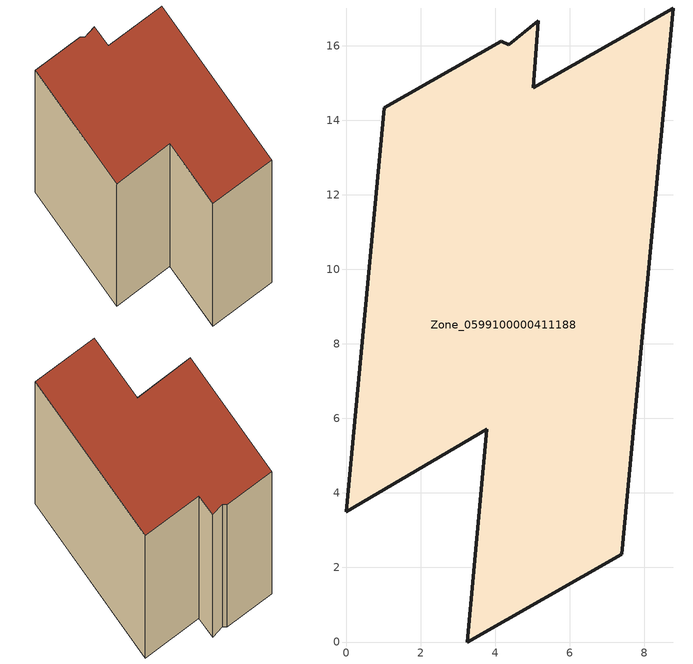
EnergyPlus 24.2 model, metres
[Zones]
Zone_0599100000411188
 floor ground (C_G): 4.36,16.02 5.16,16.67 5.03,14.88 8.79,17.02 7.4,2.35 3.25,0 3.77,5.71 0,3.5 1.03,14.34 4.17,16.12 z0
 wall outside (C_F): 4.17,16.12 1.03,14.34 0,3.5 3.77,5.71 3.25,0 7.4,2.35 8.79,17.02 5.03,14.88 5.16,16.67 4.36,16.02 4.17,16.12 z0:6.57
 roof outside (C_R): 5.16,16.67 4.36,16.02 4.17,16.12 1.03,14.34 0,3.5 3.77,5.71 3.25,0 7.4,2.35 8.79,17.02 5.03,14.88 z6.57
[BUILDING]
Pand.0599100000411188: North Axis=0; Terrain=City; Loads Convergence Tolerance Value=0.04; Temperature Convergence Tolerance Value=0.4; Solar Distribution=FullExterior; Maximum Number of Warmup Days=25; Minimum Number of Warmup Days=1
[Site:Location]
Rotterdam.The.Hague.AP_ZH_NLD Design_Conditions: Latitude=51.96; Longitude=4.45; Time Zone=1; Elevation=-4.5
[SITE:GROUNDTEMPERATURE:BUILDINGSURFACE]
18, 18, 18, 18, 18, 18, 18, 18, 18, 18, 18, 18
[MATERIAL] Thermal Absorptance=0.9; Solar Absorptance=0.7; Visible Absorptance=0.7
Name | Roughness | Thickness | Conductivity | Density | Specific Heat
G.TI.2006-2014 | MediumSmooth | 0.15 | 0.06 | 540 | 1210
F.TI.2006-2014 | Rough | 0.3 | 0.12 | 1920 | 840
R.TI.2006-2014 | MediumRough | 0.2 | 0.08 | 1500 | 1000
[CONSTRUCTION]
C_G: G.TI.2006-2014
C_F: F.TI.2006-2014
C_R: R.TI.2006-2014
[ZONE]
Zone_0599100000411188: Type=1; Multiplier=1; Ceiling Height=Autocalculate; Volume=Autocalculate; Floor Area=autocalculate; Part of Total Floor Area=Yes
[ZONEINFILTRATION:DESIGNFLOWRATE]
Infil_Zone_0599100000411188: Zone or ZoneList or Space or SpaceList=Zone_0599100000411188; Schedule=AlwaysOn; Design Flow Rate Calculation Method=Flow/Area; Flow Rate per Floor Area=0.0015; Constant Term Coefficient=1; Temperature Term Coefficient=0; Velocity Term Coefficient=0; Velocity Squared Term Coefficient=0
[HVACTEMPLATE:ZONE:IDEALLOADSAIRSYSTEM]
Zone_0599100000411188: Maximum Heating Supply Air Temperature=50; Minimum Cooling Supply Air Temperature=13; Maximum Heating Supply Air Humidity Ratio=0.0156; Minimum Cooling Supply Air Humidity Ratio=0.0077; Heating Limit=NoLimit; Cooling Limit=NoLimit; Dehumidification Control Type=ConstantSensibleHeatRatio; Cooling Sensible Heat Ratio=0.7; Dehumidification Setpoint=60; Humidification Control Type=None; Humidification Setpoint=30; Outdoor Air Method=None; Outdoor Air Flow Rate per Person=0.00944; Outdoor Air Flow Rate per Zone Floor Area=0; Outdoor Air Flow Rate per Zone=0; Demand Controlled Ventilation Type=None; Outdoor Air Economizer Type=NoEconomizer; Heat Recovery Type=None; Sensible Heat Recovery Effectiveness=0.7; Latent Heat Recovery Effectiveness=0.65
[ZONECONTROL:THERMOSTAT]
ThermostatControl_Zone_0599100000411188: Zone or ZoneList=Zone_0599100000411188; Control Type Schedule=DualSetpointControlType; Control 1=Thermostat_Zone_0599100000411188; Temperature Difference Between Cutout And Setpoint=0
[THERMOSTATSETPOINT:DUALSETPOINT]
Thermostat_Zone_0599100000411188: Heating Setpoint Temperature Schedule=HeatingSetpoint_Zone_0599100000411188; Cooling Setpoint Temperature Schedule=CoolingSetpoint_Zone_0599100000411188
[SCHEDULE:COMPACT]
HeatingSetpoint_Zone_0599100000411188: Through: 12/31, For: AllDays, Until: 24:00, 21
CoolingSetpoint_Zone_0599100000411188: Through: 12/31, For: AllDays, Until: 24:00, 24
DualSetpointControlType: Through: 12/31, For: AllDays, Until: 24:00, 4
AlwaysOn: Through: 12/31, For: AllDays, Until: 24:00, 1
